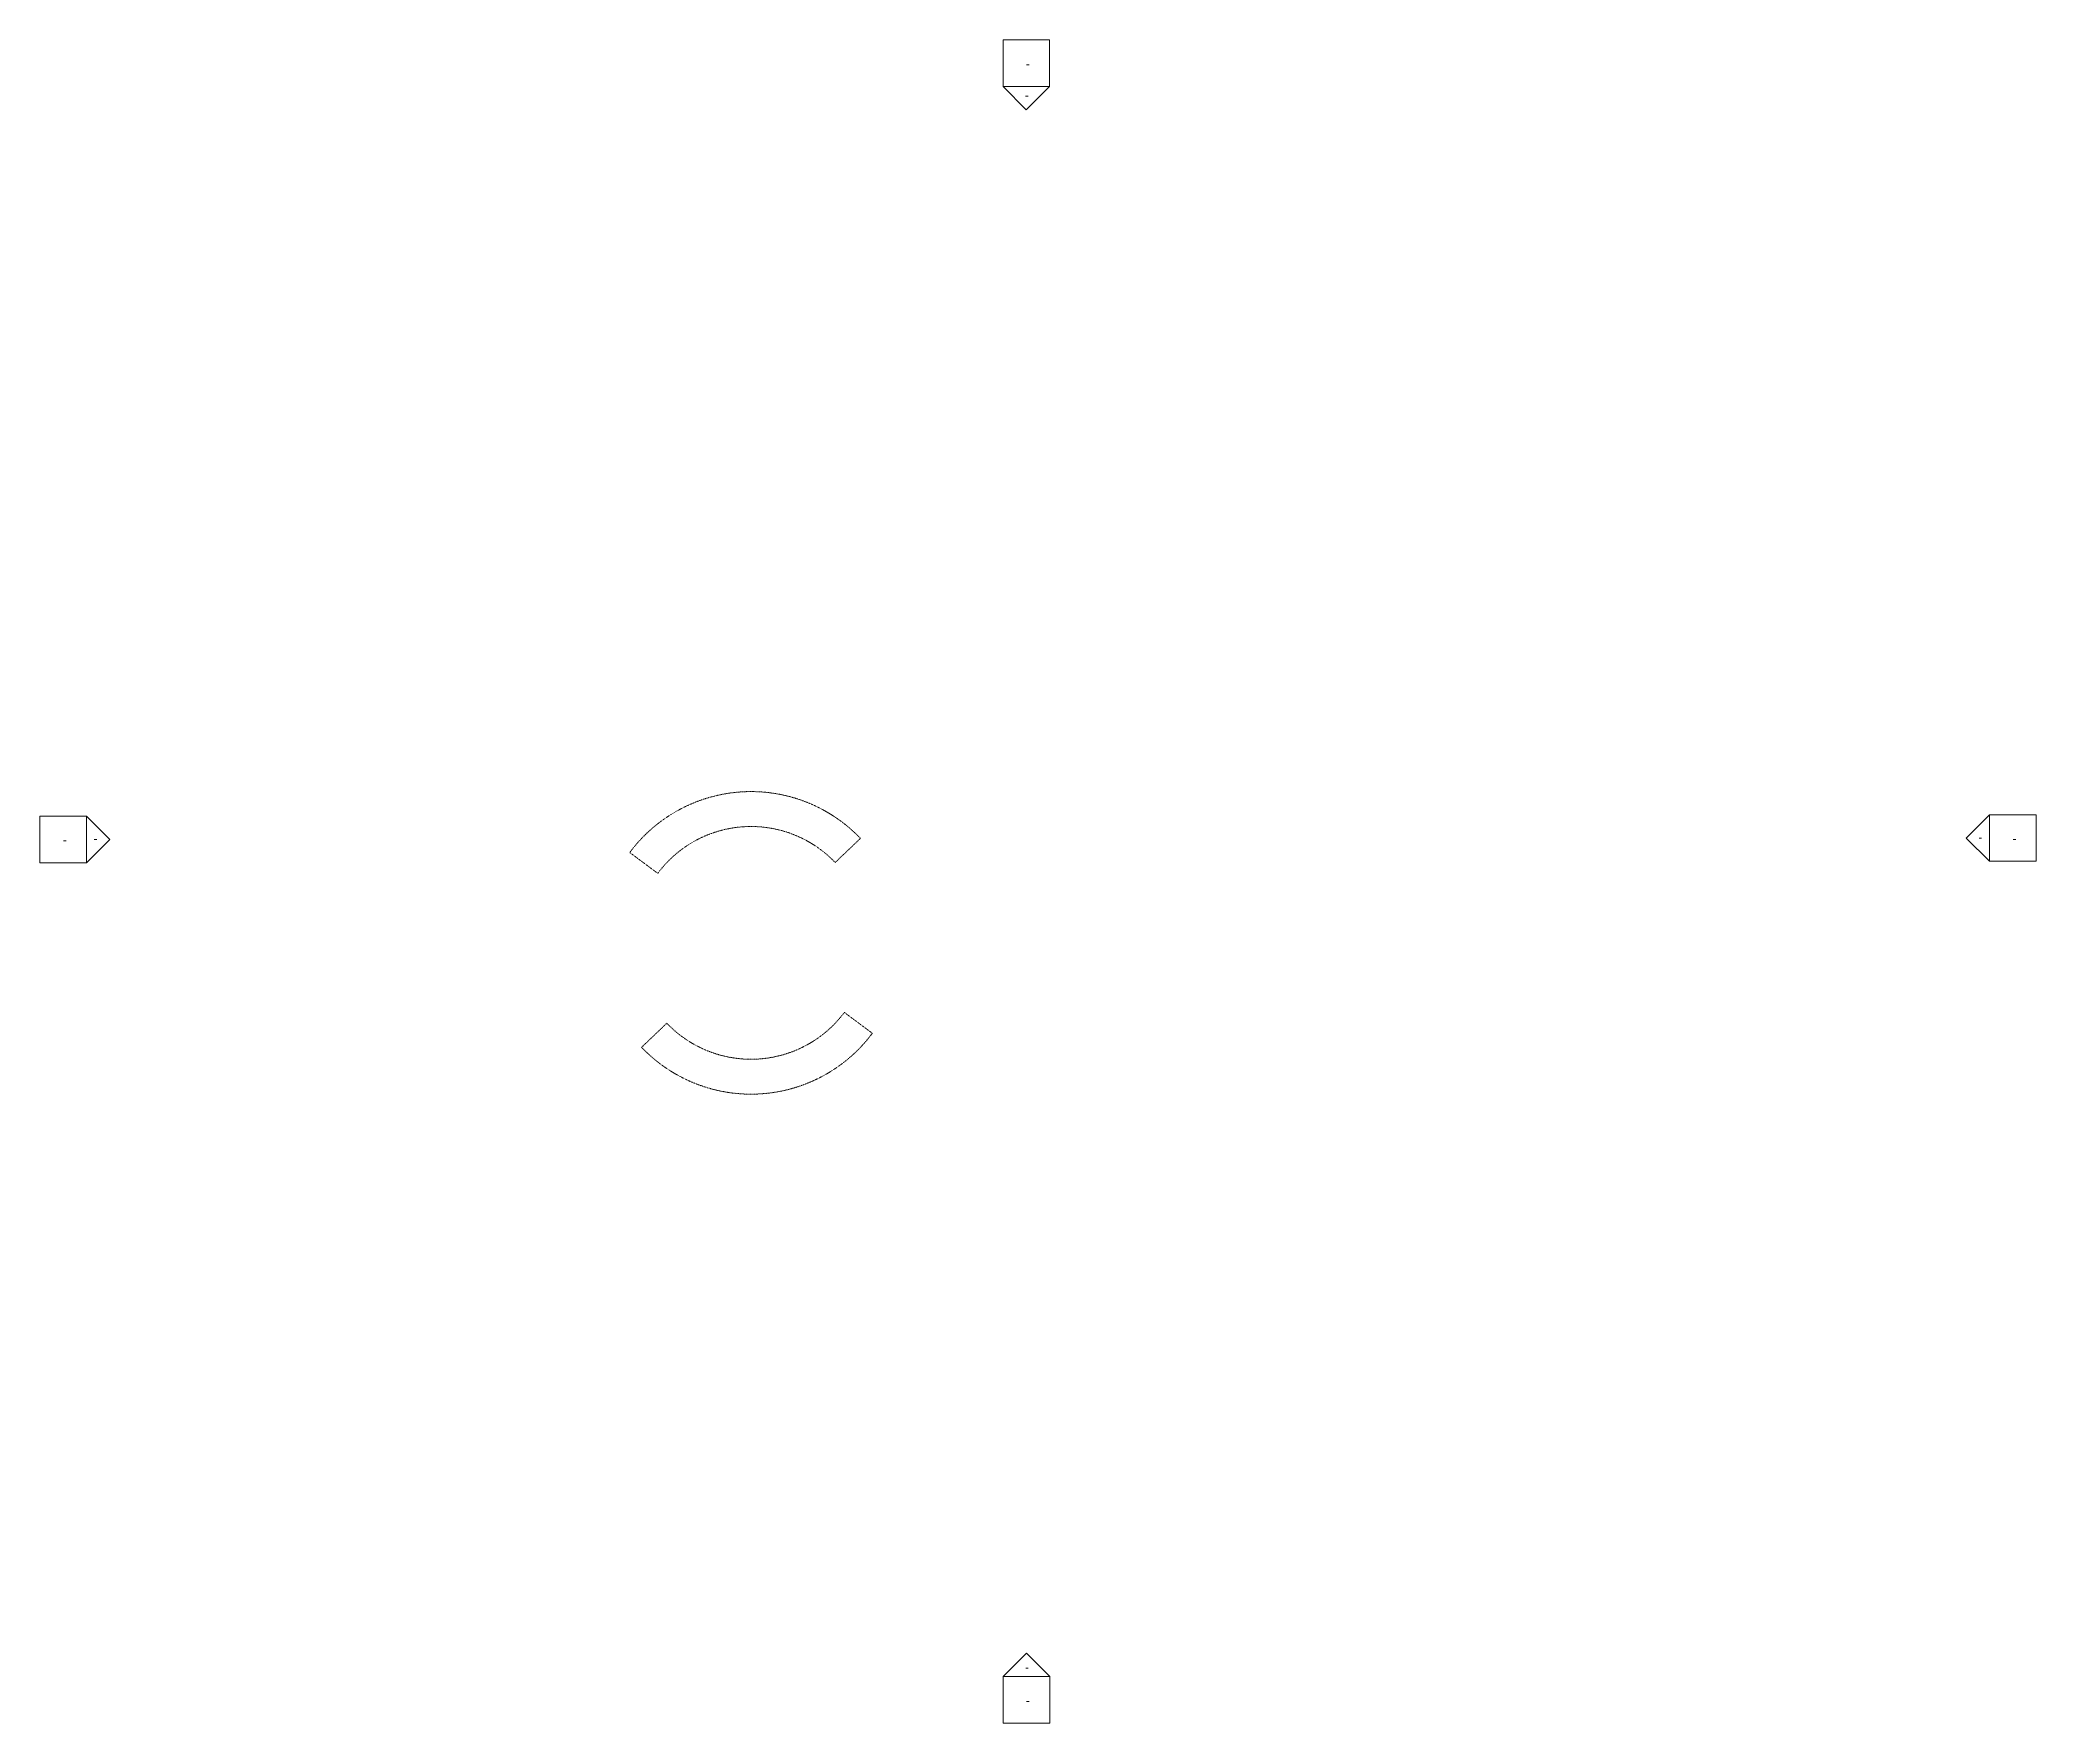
# Model space of a CAD drawing. Header units: inches. Extents: x -1067 to 992, y -835 to 901.
import ezdxf

# ---------------------------------------------------------------- set-up
doc = ezdxf.new("R2010")
doc.units = ezdxf.units.IN
doc.header["$MEASUREMENT"] = 0
doc.linetypes.add('Overhead 1_16_', pattern=[0.101562, 0.0625, -0.039062])
doc.layers.add('A-ANNO-SYMB', color=6, linetype='Continuous', lineweight=9)
doc.layers.add('A-SECT-MBND', color=5, linetype='Overhead 1_16_', lineweight=9)

# ---------------------------------------------------------------- blocks, each defined once
blk = doc.blocks.new('Elevation - Detail Number-151647-Arena O Ring')
at = {"layer": 'A-ANNO-SYMB'}
for p, q in [((-0.25, -0.25), (-0.25, 0.25)), ((-0.25, 0.25), (0.25, 0.25)), ((0.25, 0.25), (0.25, -0.25)), ((0.25, -0.25), (-0.25, -0.25))]:
    blk.add_line(p, q, dxfattribs=at)
blk = doc.blocks.new('Elevation - Detail Number-151370-Arena O Ring')
at = {"layer": 'A-ANNO-SYMB'}
for p, q in [((0, 0.25), (-0.25, 0)), ((0.25, 0), (0, 0.25)), ((-0.25, 0), (0.25, 0))]:
    blk.add_line(p, q, dxfattribs=at)
blk = doc.blocks.new('Elevation - Detail Number-V1-Arena O Ring')
at = {"layer": 'A-ANNO-SYMB'}
for p, q in [((0, 0.25), (-0.25, 0)), ((0.25, 0), (0, 0.25)), ((-0.25, 0), (0.25, 0))]:
    blk.add_line(p, q, dxfattribs=at)

msp = doc.modelspace()

# ---------------------------------------------------------------- linework, layer by layer
at = {"layer": 'A-SECT-MBND'}
for p, q in [((-429.6, 41.6), (-458.5, 63.1)), ((-246.6, 52.8), (-220.6, 77.6)), ((-237.2, -101.8), (-208.3, -123.3)), ((-420.2, -112.9), (-446.3, -137.8))]:
    msp.add_line(p, q, dxfattribs=at)
for radius, start, end in [(156, 43.6536, 143.2984), (120, 43.6536, 143.2984), (120, 223.6536, 323.2984), (156, 223.6536, 323.2984)]:
    msp.add_arc((-333.4, -30.1), radius, start, end, dxfattribs=at)

# ---------------------------------------------------------------- block references
at = {"layer": 'A-ANNO-SYMB', "xscale": 95.99999999999994, "yscale": 95.99999999999994, "zscale": 95.99999999999994}
for name, p in [('Elevation - Detail Number-151647-Arena O Ring', (-49.5, 877)), ('Elevation - Detail Number-151647-Arena O Ring', (-1042.8, 76.6)), ('Elevation - Detail Number-151647-Arena O Ring', (968, 78)), ('Elevation - Detail Number-151370-Arena O Ring', (-49.3, -786.6)), ('Elevation - Detail Number-151647-Arena O Ring', (-49.3, -810.6))]:
    msp.add_blockref(name, p, dxfattribs=at)
at = {"layer": 'A-ANNO-SYMB', "extrusion": (0, 0, -1), "xscale": 95.99999999999994, "yscale": 95.99999999999994, "zscale": 95.99999999999994}
for p, rotation in [((49.5, 853), 180), ((1018.8, 76.6), 90.00000000000038)]:
    msp.add_blockref('Elevation - Detail Number-V1-Arena O Ring', p, dxfattribs=dict(at, rotation=rotation))
at = {"layer": 'A-ANNO-SYMB', "xscale": 95.99999999999994, "yscale": 95.99999999999994, "zscale": 95.99999999999994, "rotation": 90}
msp.add_blockref('Elevation - Detail Number-151370-Arena O Ring', (944, 78), dxfattribs=at)

# ---------------------------------------------------------------- next in the draw order: texts
at = {"layer": 'A-ANNO-SYMB', "char_height": 8.852, "width": 4.86, "attachment_point": 2, "line_spacing_factor": 0.938532, "bg_fill": 3, "box_fill_scale": 1.25, "bg_fill_color": 0, "bg_fill_transparency": 0}
for insert in [(-47.9, 880.8), (-49, 848.3), (-1041.2, 80.4), (-1009.4, 81.9), (934.5, 83.2), (969.6, 81.8), (-48.8, -772.4), (-47.8, -806.8)]:
    msp.add_mtext('\\fArial|b0|i0|c0|p34|;-', dxfattribs=dict(at, insert=insert))

doc.saveas('drawing.dxf')
